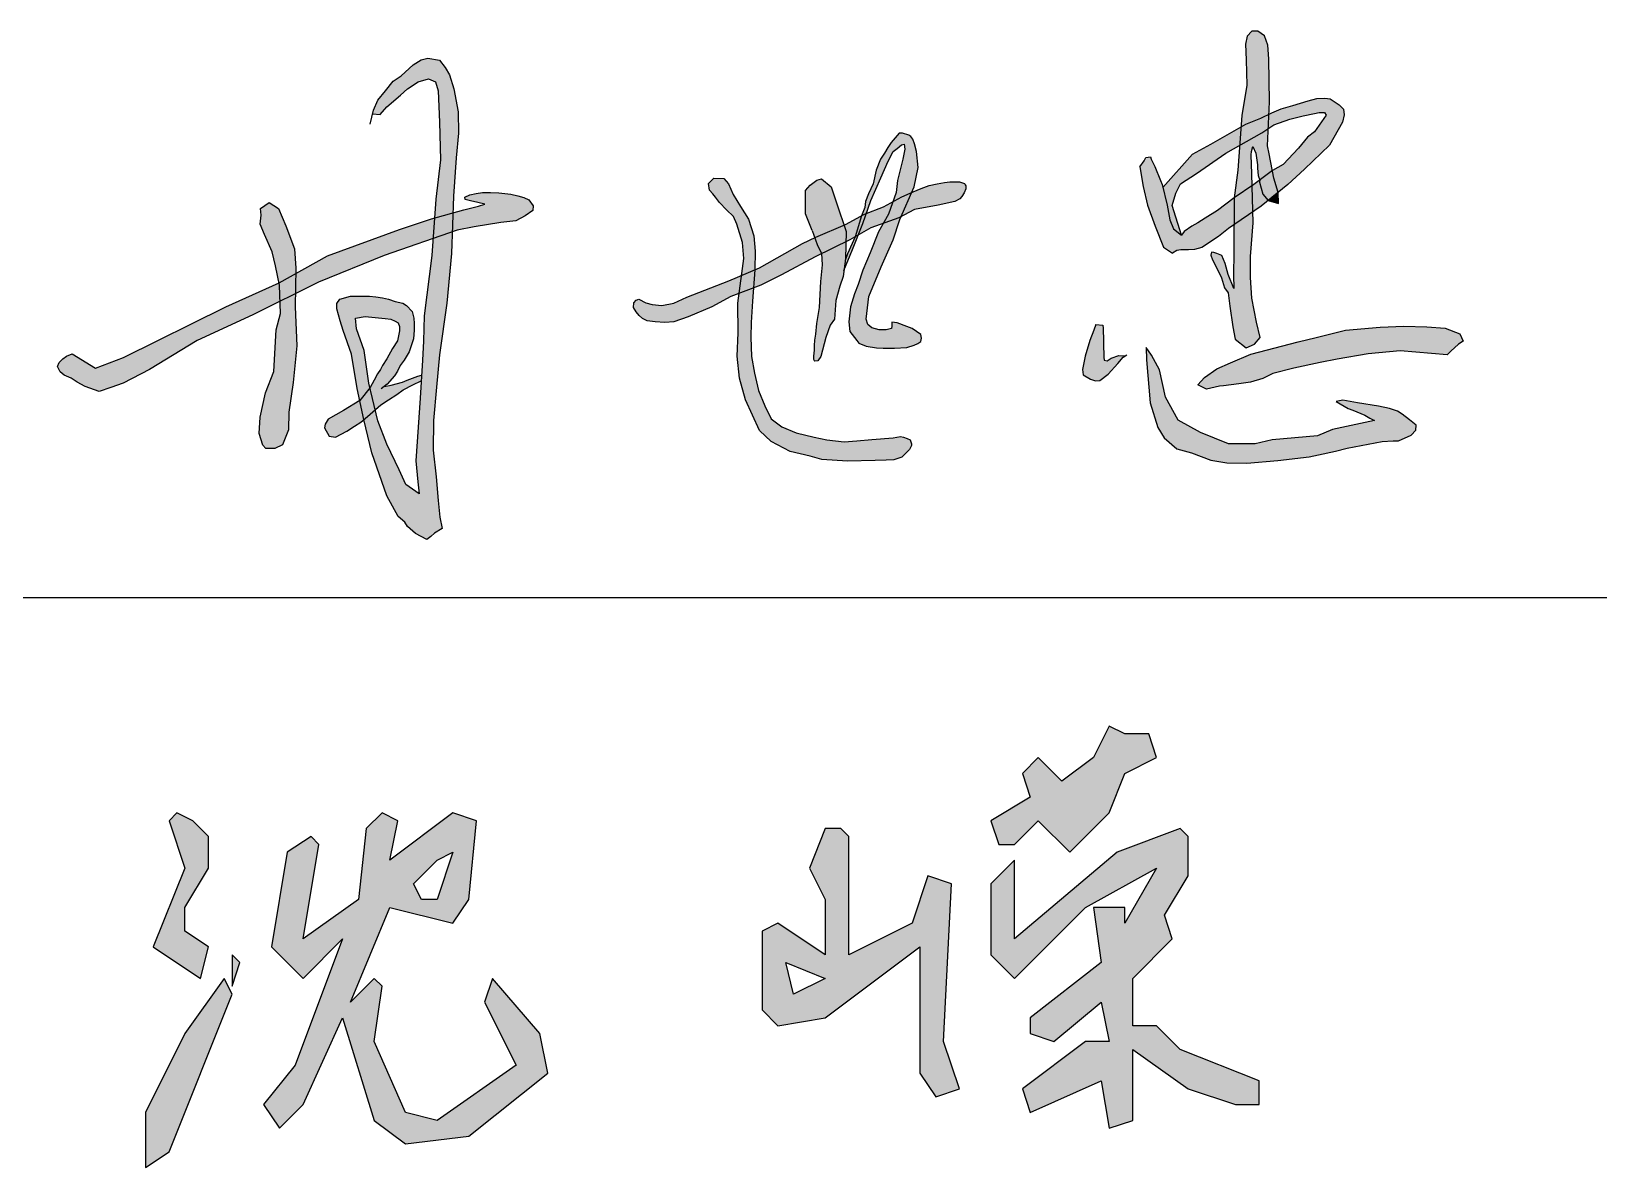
# Model space of a CAD drawing. Header units: millimetres. Extents: x 866561 to 877878, y 40199 to 44891.
# Drawn here: x 875738.91 to 875753.93, y 40248.67 to 40259.57 of the extents above; entities that cross this region are included whole.
import ezdxf

# ---------------------------------------------------------------- set-up
doc = ezdxf.new("R2010")
doc.units = ezdxf.units.MM
doc.header["$LTSCALE"] = 1000
doc.header["$MEASUREMENT"] = 0
doc.layers.add('HATCH', color=8, linetype='Continuous')

msp = doc.modelspace()

# ---------------------------------------------------------------- hatches: boundary and pattern name
at = {"linetype": 'Continuous'}
h = msp.add_hatch(color=256, dxfattribs=at)
h.paths.add_polyline_path([(875747.425, 40250.79), (875747.425, 40249.58), (875747.577, 40249.353), (875747.804, 40249.429), (875747.652, 40249.883), (875747.728, 40251.395), (875747.501, 40251.471), (875747.35, 40251.017), (875746.745, 40250.715), (875746.745, 40251.849), (875746.669, 40251.925), (875746.518, 40251.925), (875746.367, 40251.546), (875746.518, 40251.244), (875746.518, 40250.715), (875746.064, 40251.017), (875745.913, 40250.941), (875745.913, 40250.185), (875746.064, 40250.034), (875746.518, 40250.11)])
h.paths.add_polyline_path([(875746.518, 40250.488), (875746.215, 40250.336), (875746.14, 40250.639)], flags=16)
h.paths.add_polyline_path([(875749.24, 40252.076), (875749.392, 40252.454), (875749.694, 40252.605), (875749.619, 40252.832), (875749.392, 40252.832), (875749.24, 40252.908), (875749.089, 40252.605), (875748.787, 40252.378), (875748.56, 40252.605), (875748.409, 40252.454), (875748.484, 40252.227), (875748.106, 40252), (875748.182, 40251.773), (875748.333, 40251.773), (875748.56, 40252), (875748.862, 40251.698)])
h.paths.add_polyline_path([(875749.997, 40251.471), (875749.997, 40251.849), (875749.921, 40251.925), (875749.316, 40251.698), (875748.333, 40250.866), (875748.333, 40251.622), (875748.106, 40251.395), (875748.106, 40250.715), (875748.333, 40250.488), (875749.014, 40251.168), (875749.694, 40251.546), (875749.392, 40251.017), (875749.392, 40251.168), (875749.089, 40251.168), (875749.165, 40250.639), (875748.484, 40250.11), (875748.484, 40249.958), (875748.711, 40249.883), (875749.165, 40250.261), (875749.24, 40249.883), (875749.014, 40249.883), (875748.409, 40249.429), (875748.484, 40249.202), (875749.165, 40249.505), (875749.24, 40249.051), (875749.467, 40249.126), (875749.467, 40249.807), (875749.997, 40249.429), (875750.45, 40249.278), (875750.677, 40249.278), (875750.677, 40249.505), (875749.921, 40249.807), (875749.694, 40250.034), (875749.467, 40250.034), (875749.467, 40250.488), (875749.845, 40250.866), (875749.77, 40251.093)])
h = msp.add_hatch(color=256, dxfattribs=at)
h.paths.add_polyline_path([(875740.378, 40250.941), (875740.378, 40251.168), (875740.605, 40251.546), (875740.605, 40251.849), (875740.454, 40252), (875740.302, 40252.076), (875740.227, 40252), (875740.378, 40251.546), (875740.075, 40250.79), (875740.529, 40250.488), (875740.605, 40250.79)])
h.paths.add_polyline_path([(875740.907, 40250.639), (875740.832, 40250.715), (875740.832, 40250.412)])
h.paths.add_polyline_path([(875740.832, 40250.336), (875740.756, 40250.488), (875740.378, 40249.958), (875740, 40249.202), (875740, 40248.673), (875740.227, 40248.824)])
h.paths.add_polyline_path([(875742.344, 40251.168), (875742.949, 40251.017), (875743.1, 40251.244), (875743.176, 40252), (875742.949, 40252.076), (875742.344, 40251.622), (875742.42, 40252), (875742.269, 40252.076), (875742.117, 40251.925), (875742.042, 40251.244), (875741.512, 40250.866), (875741.664, 40251.773), (875741.588, 40251.849), (875741.361, 40251.698), (875741.21, 40250.79), (875741.512, 40250.488), (875741.89, 40250.866), (875741.437, 40249.656), (875741.134, 40249.278), (875741.285, 40249.051), (875741.512, 40249.278), (875741.89, 40250.11), (875742.193, 40249.126), (875742.495, 40248.9), (875743.1, 40248.975), (875743.857, 40249.58), (875743.781, 40249.958), (875743.327, 40250.488), (875743.252, 40250.261), (875743.554, 40249.656), (875742.798, 40249.126), (875742.495, 40249.202), (875742.193, 40249.883), (875742.269, 40250.412), (875742.193, 40250.488), (875741.966, 40250.261)])
h.paths.add_polyline_path([(875742.571, 40251.395), (875742.798, 40251.622), (875742.949, 40251.698), (875742.798, 40251.244), (875742.647, 40251.244)], flags=16)
at = {"layer": 'HATCH'}
for points in [[(875750.771, 40259.307), (875750.761, 40259.437), (875750.729, 40259.528), (875750.666, 40259.57), (875750.607, 40259.57), (875750.564, 40259.524), (875750.547, 40259.447), (875750.554, 40259.296), (875750.561, 40259.055), (875750.512, 40258.764), (875750.504, 40258.653), (875750.55, 40258.68), (875750.694, 40258.738), (875750.773, 40258.776), (875750.778, 40258.893)], [(875742.979, 40258.358), (875743.001, 40258.593), (875742.998, 40258.799), (875742.958, 40259.018), (875742.915, 40259.154), (875742.875, 40259.223), (875742.819, 40259.293), (875742.707, 40259.314), (875742.643, 40259.295), (875742.568, 40259.25), (875742.453, 40259.143), (875742.375, 40259.093), (875742.303, 40258.999), (875742.228, 40258.911), (875742.186, 40258.815), (875742.177, 40258.78), (875742.251, 40258.773), (875742.315, 40258.847), (875742.447, 40258.958), (875742.514, 40259.019), (875742.615, 40259.086), (875742.713, 40259.113), (875742.781, 40259.086), (875742.807, 40258.998), (875742.821, 40258.698), (875742.828, 40258.338), (875742.784, 40257.96), (875742.772, 40257.779), (875742.949, 40257.83), (875742.955, 40257.988)], [(875751.486, 40258.824), (875751.447, 40258.866), (875751.358, 40258.923), (875751.307, 40258.929), (875751.23, 40258.926), (875751.148, 40258.904), (875751.002, 40258.86), (875750.889, 40258.828), (875750.799, 40258.789), (875750.773, 40258.776), (875750.766, 40258.639), (875750.819, 40258.674), (875750.974, 40258.727), (875751.1, 40258.761), (875751.208, 40258.783), (875751.255, 40258.791), (875751.304, 40258.79), (875751.32, 40258.765), (875751.21, 40258.605), (875751.143, 40258.555), (875751.056, 40258.451), (875750.907, 40258.294), (875750.806, 40258.234), (875750.82, 40258.163), (875750.859, 40258.025), (875750.954, 40258.102), (875751.112, 40258.248), (875751.353, 40258.477), (875751.476, 40258.699), (875751.493, 40258.769)], [(875750.773, 40258.776), (875750.694, 40258.738), (875750.55, 40258.68), (875750.504, 40258.653), (875750.491, 40258.476), (875750.703, 40258.598), (875750.766, 40258.639)], [(875747.05, 40258.165), (875747.122, 40258.325), (875747.171, 40258.416), (875747.208, 40258.447), (875747.249, 40258.482), (875747.274, 40258.487), (875747.282, 40258.439), (875747.263, 40258.345), (875747.211, 40258.138), (875747.198, 40258.023), (875747.167, 40257.936), (875747.181, 40257.943), (875747.251, 40257.983), (875747.349, 40258.025), (875747.372, 40258.078), (875747.41, 40258.263), (875747.394, 40258.419), (875747.375, 40258.491), (875747.357, 40258.535), (875747.34, 40258.561), (875747.32, 40258.575), (875747.258, 40258.593), (875747.227, 40258.593), (875747.151, 40258.504), (875747.119, 40258.456), (875747.085, 40258.403), (875747.048, 40258.345), (875747.006, 40258.237), (875746.977, 40258.108), (875746.934, 40258.013), (875746.903, 40257.938), (875746.898, 40257.881), (875746.866, 40257.801), (875746.894, 40257.817), (875746.913, 40257.824), (875746.956, 40257.946)], [(875750.076, 40258.207), (875750.359, 40258.401), (875750.491, 40258.476), (875750.504, 40258.653), (875750.46, 40258.628), (875750.215, 40258.489), (875750.04, 40258.392), (875749.756, 40258.072), (875749.795, 40257.904), (875749.823, 40257.763), (875749.857, 40257.677), (875749.933, 40257.616), (875749.845, 40257.9), (875749.879, 40258.017), (875749.924, 40258.106)], [(875750.766, 40258.639), (875750.703, 40258.598), (875750.491, 40258.476), (875750.473, 40258.237), (875750.438, 40257.973), (875750.611, 40258.09), (875750.608, 40258.203), (875750.603, 40258.385), (875750.604, 40258.418), (875750.619, 40258.464), (875750.648, 40258.4), (875750.661, 40258.289), (875750.663, 40258.259), (875750.669, 40258.186), (875750.685, 40258.144), (875750.806, 40258.234), (875750.775, 40258.394), (875750.757, 40258.472)], [(875749.749, 40258.1), (875749.733, 40258.139), (875749.678, 40258.275), (875749.642, 40258.345), (875749.635, 40258.367), (875749.592, 40258.36), (875749.575, 40258.329), (875749.534, 40258.27), (875749.565, 40258.083), (875749.609, 40257.902), (875749.681, 40257.703), (875749.762, 40257.501), (875749.848, 40257.443), (875749.89, 40257.469), (875749.927, 40257.474), (875749.952, 40257.476), (875750.002, 40257.476), (875750.057, 40257.477), (875750.128, 40257.497), (875750.289, 40257.602), (875750.383, 40257.679), (875750.436, 40257.715), (875750.438, 40257.973), (875750.279, 40257.851), (875750.16, 40257.777), (875750.09, 40257.734), (875750.034, 40257.703), (875749.96, 40257.65), (875749.933, 40257.616), (875749.857, 40257.677), (875749.823, 40257.763), (875749.795, 40257.904)], [(875745.832, 40257.61), (875745.781, 40257.767), (875745.707, 40257.889), (875745.636, 40258.004), (875745.59, 40258.108), (875745.547, 40258.157), (875745.451, 40258.161), (875745.398, 40258.112), (875745.409, 40258.046), (875745.439, 40258.012), (875745.466, 40257.981), (875745.504, 40257.929), (875745.573, 40257.858), (875745.64, 40257.795), (875745.671, 40257.72), (875745.725, 40257.544), (875745.737, 40257.392), (875745.718, 40257.248), (875745.715, 40257.228), (875745.843, 40257.282), (875745.847, 40257.461)], [(875746.627, 40257.924), (875746.575, 40258.08), (875746.482, 40258.156), (875746.438, 40258.144), (875746.374, 40258.096), (875746.33, 40258.044), (875746.33, 40257.96), (875746.33, 40257.819), (875746.394, 40257.659), (875746.417, 40257.592), (875746.427, 40257.597), (875746.698, 40257.711)], [(875747.76, 40257.939), (875747.807, 40257.963), (875747.828, 40257.986), (875747.85, 40258.021), (875747.865, 40258.059), (875747.865, 40258.087), (875747.861, 40258.098), (875747.852, 40258.111), (875747.805, 40258.127), (875747.712, 40258.127), (875747.662, 40258.12), (875747.591, 40258.107), (875747.515, 40258.09), (875747.438, 40258.063), (875747.361, 40258.03), (875747.349, 40258.025), (875747.246, 40257.793), (875747.374, 40257.861), (875747.601, 40257.904)], [(875750.715, 40258.009), (875750.683, 40258.124), (875750.685, 40258.144), (875750.628, 40258.102), (875750.611, 40258.09), (875750.618, 40257.84), (875750.696, 40257.893), (875750.764, 40257.949)], [(875750.82, 40258.163), (875750.806, 40258.234), (875750.806, 40258.234), (875750.685, 40258.144), (875750.683, 40258.124), (875750.715, 40258.009), (875750.764, 40257.949), (875750.859, 40258.025)], [(875743.642, 40257.802), (875743.716, 40257.853), (875743.718, 40257.896), (875743.675, 40257.954), (875743.63, 40257.977), (875743.572, 40257.991), (875743.504, 40258.008), (875743.388, 40258.02), (875743.308, 40258.024), (875743.232, 40258.024), (875743.172, 40258.014), (875743.11, 40258.002), (875743.063, 40257.981), (875743.067, 40257.956), (875743.118, 40257.944), (875743.186, 40257.927), (875743.256, 40257.913), (875743.195, 40257.894), (875743.052, 40257.859), (875742.949, 40257.83), (875742.942, 40257.646), (875742.988, 40257.662), (875743.151, 40257.695), (875743.409, 40257.738), (875743.551, 40257.754)], [(875747.349, 40258.025), (875747.251, 40257.983), (875747.181, 40257.943), (875747.167, 40257.936), (875747.125, 40257.815), (875747.075, 40257.729), (875747.223, 40257.78), (875747.246, 40257.793)], [(875750.611, 40258.09), (875750.438, 40257.973), (875750.436, 40257.715), (875750.618, 40257.84)], [(875750.859, 40258.025), (875750.764, 40257.949), (875750.863, 40257.918)], [(875741.429, 40257.483), (875741.346, 40257.704), (875741.276, 40257.871), (875741.188, 40257.927), (875741.105, 40257.871), (875741.111, 40257.808), (875741.1, 40257.72), (875741.143, 40257.621), (875741.217, 40257.456), (875741.246, 40257.322), (875741.282, 40257.159), (875741.442, 40257.247), (875741.443, 40257.298)], [(875742.949, 40257.83), (875742.772, 40257.779), (875742.758, 40257.582), (875742.942, 40257.646)], [(875746.913, 40257.824), (875746.894, 40257.817), (875746.866, 40257.801), (875746.804, 40257.6), (875746.836, 40257.618), (875746.879, 40257.726)], [(875747.125, 40257.815), (875747.167, 40257.936), (875747.078, 40257.887), (875746.913, 40257.824), (875746.879, 40257.726), (875746.836, 40257.618), (875746.955, 40257.686), (875747.075, 40257.729)], [(875750.622, 40257.734), (875750.618, 40257.84), (875750.436, 40257.715), (875750.435, 40257.447), (875750.433, 40257.234), (875750.435, 40257.104), (875750.382, 40257.237), (875750.354, 40257.344), (875750.319, 40257.419), (875750.271, 40257.439), (875750.244, 40257.45), (875750.223, 40257.453), (875750.214, 40257.424), (875750.231, 40257.378), (875750.289, 40257.266), (875750.316, 40257.206), (875750.347, 40257.111), (875750.38, 40257.061), (875750.397, 40256.935), (875750.425, 40256.735), (875750.448, 40256.619), (875750.553, 40256.534), (875750.633, 40256.57), (875750.688, 40256.635), (875750.654, 40256.781), (875750.608, 40257.01), (875750.596, 40257.209), (875750.596, 40257.41)], [(875742.291, 40257.42), (875742.758, 40257.582), (875742.772, 40257.779), (875742.743, 40257.771), (875742.435, 40257.67), (875741.746, 40257.416), (875741.442, 40257.247), (875741.438, 40257.053), (875741.661, 40257.164)], [(875746.718, 40257.649), (875746.698, 40257.711), (875746.427, 40257.597), (875746.417, 40257.592), (875746.44, 40257.526), (875746.482, 40257.439), (875746.716, 40257.553)], [(875746.866, 40257.801), (875746.711, 40257.717), (875746.698, 40257.711), (875746.718, 40257.649), (875746.716, 40257.553), (875746.753, 40257.571), (875746.804, 40257.6)], [(875747.17, 40257.57), (875747.234, 40257.765), (875747.246, 40257.793), (875747.223, 40257.78), (875747.075, 40257.729), (875747.028, 40257.646), (875746.95, 40257.447), (875746.879, 40257.278), (875746.834, 40257.142), (875746.8, 40257.054), (875746.761, 40256.927), (875746.745, 40256.785), (875746.754, 40256.69), (875746.821, 40256.604), (875746.841, 40256.579), (875746.909, 40256.552), (875747.009, 40256.534), (875747.074, 40256.533), (875747.183, 40256.533), (875747.301, 40256.537), (875747.372, 40256.56), (875747.407, 40256.576), (875747.436, 40256.596), (875747.442, 40256.627), (875747.434, 40256.664), (875747.352, 40256.721), (875747.302, 40256.739), (875747.208, 40256.774), (875747.157, 40256.782), (875747.157, 40256.743), (875747.155, 40256.719), (875747.102, 40256.706), (875747.034, 40256.708), (875746.964, 40256.727), (875746.927, 40256.757), (875746.911, 40256.808), (875746.935, 40257.027), (875747.053, 40257.313)], [(875742.229, 40255.836), (875742.204, 40255.941), (875742.129, 40255.875), (875742.096, 40255.847), (875742.096, 40255.846), (875742.171, 40255.528), (875742.315, 40255.116), (875742.425, 40254.916), (875742.487, 40254.863), (875742.513, 40254.822), (875742.59, 40254.754), (875742.699, 40254.698), (875742.738, 40254.724), (875742.772, 40254.756), (875742.845, 40254.801), (875742.824, 40254.91), (875742.807, 40255.071), (875742.787, 40255.298), (875742.759, 40255.552), (875742.763, 40255.837), (875742.791, 40256.159), (875742.819, 40256.467), (875742.889, 40256.962), (875742.934, 40257.438), (875742.942, 40257.646), (875742.758, 40257.582), (875742.747, 40257.42), (875742.673, 40256.842), (875742.666, 40256.599), (875742.656, 40256.417), (875742.636, 40256.052), (875742.615, 40255.773), (875742.592, 40255.452), (875742.612, 40255.25), (875742.625, 40255.133), (875742.498, 40255.223), (875742.433, 40255.364), (875742.314, 40255.611)], [(875746.42, 40257.408), (875746.482, 40257.439), (875746.44, 40257.526), (875746.417, 40257.592), (875746.301, 40257.535), (875745.889, 40257.302), (875745.843, 40257.282), (875745.83, 40257.11), (875745.901, 40257.137), (875746.098, 40257.234)], [(875746.711, 40257.387), (875746.716, 40257.553), (875746.482, 40257.439), (875746.488, 40257.33), (875746.474, 40257.172), (875746.459, 40256.92), (875746.434, 40256.769), (875746.425, 40256.666), (875746.415, 40256.607), (875746.413, 40256.556), (875746.413, 40256.512), (875746.406, 40256.456), (875746.407, 40256.427), (875746.412, 40256.414), (875746.419, 40256.407), (875746.446, 40256.409), (875746.475, 40256.452), (875746.525, 40256.633), (875746.566, 40256.753), (875746.607, 40256.809), (875746.619, 40256.99), (875746.659, 40257.126), (875746.691, 40257.218)], [(875746.836, 40257.618), (875746.804, 40257.6), (875746.731, 40257.436), (875746.709, 40257.371), (875746.698, 40257.277), (875746.78, 40257.478)], [(875741.442, 40257.247), (875741.282, 40257.159), (875741.287, 40257.135), (875741.291, 40256.98), (875741.438, 40257.053)], [(875745.612, 40257.028), (875745.692, 40257.058), (875745.715, 40257.228), (875745.594, 40257.177), (875745.192, 40257.022), (875745.067, 40256.963), (875744.95, 40256.942), (875744.858, 40256.951), (875744.797, 40256.967), (875744.731, 40257), (875744.704, 40256.991), (875744.683, 40256.965), (875744.68, 40256.922), (875744.704, 40256.881), (875744.734, 40256.844), (875744.765, 40256.817), (875744.81, 40256.795), (875744.888, 40256.785), (875744.979, 40256.779), (875745.067, 40256.785), (875745.203, 40256.833), (875745.43, 40256.927)], [(875745.843, 40257.282), (875745.715, 40257.228), (875745.692, 40257.058), (875745.83, 40257.11)], [(875740.497, 40256.604), (875741.03, 40256.85), (875741.291, 40256.98), (875741.287, 40257.135), (875741.282, 40257.159), (875740.77, 40256.927), (875739.791, 40256.443), (875739.522, 40256.341), (875739.298, 40256.478), (875739.245, 40256.456), (875739.21, 40256.429), (875739.175, 40256.394), (875739.157, 40256.357), (875739.182, 40256.303), (875739.221, 40256.272), (875739.287, 40256.245), (875739.347, 40256.206), (875739.423, 40256.163), (875739.557, 40256.116), (875739.668, 40256.153), (875739.788, 40256.196), (875740.041, 40256.328)], [(875745.804, 40256.636), (875745.807, 40256.777), (875745.821, 40256.983), (875745.83, 40257.11), (875745.692, 40257.058), (875745.679, 40256.963), (875745.684, 40256.678), (875745.675, 40256.454), (875745.696, 40256.245), (875745.753, 40256.037), (875745.822, 40255.889), (875745.887, 40255.742), (875746, 40255.636), (875746.182, 40255.539), (875746.375, 40255.497), (875746.486, 40255.463), (875746.731, 40255.447), (875746.998, 40255.454), (875747.102, 40255.456), (875747.177, 40255.461), (875747.254, 40255.485), (875747.327, 40255.561), (875747.345, 40255.597), (875747.345, 40255.614), (875747.332, 40255.651), (875747.304, 40255.665), (875747.268, 40255.678), (875747.241, 40255.683), (875747.17, 40255.671), (875746.965, 40255.657), (875746.822, 40255.644), (875746.7, 40255.633), (875746.535, 40255.653), (875746.412, 40255.679), (875746.24, 40255.72), (875746.102, 40255.776), (875746, 40255.853), (875745.94, 40255.98), (875745.877, 40256.127), (875745.841, 40256.291), (875745.811, 40256.451)], [(875741.452, 40256.553), (875741.436, 40256.927), (875741.438, 40257.053), (875741.291, 40256.98), (875741.294, 40256.865), (875741.255, 40256.706), (875741.231, 40256.309), (875741.152, 40256.103), (875741.1, 40255.871), (875741.091, 40255.713), (875741.125, 40255.601), (875741.156, 40255.569), (875741.242, 40255.569), (875741.316, 40255.605), (875741.373, 40255.749), (875741.377, 40255.919), (875741.418, 40256.203)], [(875742.504, 40256.94), (875742.467, 40256.963), (875742.396, 40256.98), (875742.332, 40257), (875742.275, 40257.014), (875742.211, 40257.024), (875742.15, 40257.031), (875742.052, 40257.031), (875741.968, 40257.031), (875741.863, 40257), (875741.836, 40256.96), (875741.836, 40256.909), (875741.867, 40256.795), (875741.897, 40256.701), (875741.975, 40256.475), (875742.032, 40256.145), (875742.057, 40256.029), (875742.154, 40256.153), (875742.144, 40256.197), (875742.098, 40256.508), (875742.024, 40256.718), (875742.016, 40256.818), (875742.107, 40256.834), (875742.298, 40256.816), (875742.353, 40256.81), (875742.394, 40256.79), (875742.424, 40256.775), (875742.435, 40256.74), (875742.435, 40256.697), (875742.418, 40256.603), (875742.37, 40256.529), (875742.314, 40256.43), (875742.274, 40256.364), (875742.253, 40256.327), (875742.224, 40256.284), (875742.192, 40256.223), (875742.154, 40256.153), (875742.204, 40255.941), (875742.259, 40255.988), (875742.331, 40256.036), (875742.411, 40256.086), (875742.472, 40256.131), (875742.563, 40256.181), (875742.645, 40256.218), (875742.648, 40256.274), (875742.611, 40256.264), (875742.509, 40256.225), (875742.466, 40256.207), (875742.355, 40256.177), (875742.29, 40256.163), (875742.319, 40256.185), (875742.389, 40256.266), (875742.416, 40256.31), (875742.443, 40256.364), (875742.48, 40256.417), (875742.528, 40256.495), (875742.572, 40256.62), (875742.578, 40256.704), (875742.578, 40256.768), (875742.575, 40256.818), (875742.558, 40256.883)], [(875749.323, 40256.386), (875749.374, 40256.446), (875749.391, 40256.458), (875749.333, 40256.462), (875749.261, 40256.436), (875749.22, 40256.411), (875749.193, 40256.416), (875749.19, 40256.444), (875749.19, 40256.482), (875749.185, 40256.539), (875749.185, 40256.582), (875749.185, 40256.642), (875749.183, 40256.677), (875749.183, 40256.723), (875749.178, 40256.753), (875749.112, 40256.758), (875749.092, 40256.705), (875749.055, 40256.605), (875749.009, 40256.454), (875748.994, 40256.374), (875748.984, 40256.326), (875748.992, 40256.276), (875749.06, 40256.233), (875749.11, 40256.218), (875749.15, 40256.221), (875749.23, 40256.283)], [(875751.012, 40256.339), (875751.262, 40256.395), (875751.425, 40256.425), (875751.723, 40256.477), (875752.029, 40256.507), (875752.482, 40256.469), (875752.515, 40256.502), (875752.589, 40256.571), (875752.634, 40256.599), (875752.601, 40256.67), (875752.461, 40256.723), (875752.286, 40256.736), (875752.064, 40256.741), (875751.84, 40256.733), (875751.506, 40256.703), (875751.224, 40256.634), (875751.051, 40256.591), (875750.6, 40256.473), (875750.404, 40256.39), (875750.272, 40256.334), (875750.154, 40256.25), (875750.091, 40256.179), (875750.175, 40256.138), (875750.297, 40256.166), (875750.338, 40256.169), (875750.483, 40256.189), (875750.595, 40256.207), (875750.715, 40256.242), (875750.811, 40256.288)], [(875749.722, 40256.323), (875749.645, 40256.463), (875749.595, 40256.537), (875749.597, 40256.419), (875749.632, 40256.006), (875749.708, 40255.771), (875749.768, 40255.673), (875749.889, 40255.567), (875750.029, 40255.527), (875750.215, 40255.458), (875750.37, 40255.432), (875750.559, 40255.43), (875750.856, 40255.454), (875751.157, 40255.489), (875751.246, 40255.509), (875751.409, 40255.543), (875751.522, 40255.573), (875751.857, 40255.636), (875751.964, 40255.644), (875752.014, 40255.644), (875752.135, 40255.696), (875752.182, 40255.745), (875752.184, 40255.793), (875752.121, 40255.843), (875752.051, 40255.898), (875752.004, 40255.926), (875751.928, 40255.952), (875751.821, 40255.974), (875751.621, 40256.007), (875751.479, 40256.033), (875751.418, 40256.019), (875751.533, 40255.954), (875751.577, 40255.936), (875751.69, 40255.89), (875751.738, 40255.86), (875751.783, 40255.837), (875751.383, 40255.751), (875751.237, 40255.691), (875750.802, 40255.652), (875750.64, 40255.613), (875750.384, 40255.613), (875750.115, 40255.723), (875749.902, 40255.842), (875749.78, 40256.063)], [(875742.096, 40255.847), (875742.057, 40256.029), (875741.9, 40255.934), (875741.753, 40255.849), (875741.724, 40255.804), (875741.716, 40255.767), (875741.761, 40255.688), (875741.822, 40255.678), (875741.931, 40255.736), (875742.005, 40255.782), (875742.066, 40255.821)], [(875742.154, 40256.153), (875742.057, 40256.029), (875742.096, 40255.847), (875742.129, 40255.875), (875742.204, 40255.941)]]:
    msp.add_hatch(color=256, dxfattribs=at).paths.add_polyline_path(points)

# ---------------------------------------------------------------- linework, layer by layer
msp.add_line((875721.262, 40254.139), (875776.262, 40254.139))
for points in [[(875750.683, 40258.124), (875750.715, 40258.009), (875750.764, 40257.949), (875750.863, 40257.918), (875750.859, 40258.025), (875750.82, 40258.163), (875750.775, 40258.394), (875750.757, 40258.472), (875750.778, 40258.893), (875750.771, 40259.307), (875750.761, 40259.437), (875750.729, 40259.528), (875750.666, 40259.57), (875750.607, 40259.57), (875750.564, 40259.524), (875750.547, 40259.447), (875750.554, 40259.296), (875750.561, 40259.055), (875750.512, 40258.764), (875750.473, 40258.237), (875750.438, 40257.973), (875750.435, 40257.447), (875750.433, 40257.234), (875750.435, 40257.104), (875750.382, 40257.237), (875750.354, 40257.344), (875750.319, 40257.419)], [(875742.154, 40258.681), (875742.186, 40258.815), (875742.228, 40258.911), (875742.303, 40258.999), (875742.375, 40259.093), (875742.453, 40259.143), (875742.568, 40259.25), (875742.643, 40259.295), (875742.707, 40259.314), (875742.819, 40259.293), (875742.875, 40259.223), (875742.915, 40259.154), (875742.958, 40259.018), (875742.998, 40258.799), (875743.001, 40258.593), (875742.979, 40258.358), (875742.955, 40257.988), (875742.934, 40257.438), (875742.889, 40256.962), (875742.819, 40256.467), (875742.791, 40256.159), (875742.763, 40255.837), (875742.759, 40255.552), (875742.787, 40255.298), (875742.807, 40255.071), (875742.824, 40254.91), (875742.845, 40254.801), (875742.772, 40254.756), (875742.738, 40254.724), (875742.699, 40254.698), (875742.59, 40254.754), (875742.513, 40254.822), (875742.487, 40254.863), (875742.425, 40254.916), (875742.315, 40255.116), (875742.171, 40255.528), (875742.096, 40255.846), (875742.032, 40256.145), (875741.975, 40256.475), (875741.897, 40256.701), (875741.867, 40256.795), (875741.836, 40256.909), (875741.836, 40256.96), (875741.863, 40257), (875741.863, 40257), (875741.968, 40257.031), (875742.052, 40257.031), (875742.052, 40257.031), (875742.15, 40257.031), (875742.211, 40257.024), (875742.275, 40257.014), (875742.332, 40257), (875742.396, 40256.98), (875742.467, 40256.963), (875742.504, 40256.94), (875742.558, 40256.883), (875742.575, 40256.818), (875742.578, 40256.768), (875742.578, 40256.704), (875742.572, 40256.62), (875742.528, 40256.495), (875742.48, 40256.417), (875742.443, 40256.364), (875742.416, 40256.31), (875742.389, 40256.266), (875742.389, 40256.266), (875742.319, 40256.185), (875742.261, 40256.141)], [(875742.177, 40258.78), (875742.251, 40258.773), (875742.251, 40258.773), (875742.315, 40258.847), (875742.447, 40258.958), (875742.514, 40259.019), (875742.615, 40259.086), (875742.713, 40259.113), (875742.713, 40259.113), (875742.781, 40259.086), (875742.807, 40258.998), (875742.821, 40258.698), (875742.828, 40258.338), (875742.784, 40257.96), (875742.747, 40257.42), (875742.673, 40256.842), (875742.666, 40256.599), (875742.656, 40256.417), (875742.636, 40256.052), (875742.615, 40255.773), (875742.592, 40255.452), (875742.612, 40255.25), (875742.625, 40255.133), (875742.625, 40255.133), (875742.498, 40255.223), (875742.433, 40255.364), (875742.314, 40255.611), (875742.229, 40255.836), (875742.144, 40256.197), (875742.098, 40256.508), (875742.024, 40256.718), (875742.016, 40256.818), (875742.016, 40256.818), (875742.107, 40256.834), (875742.298, 40256.816), (875742.298, 40256.816), (875742.353, 40256.81), (875742.394, 40256.79), (875742.424, 40256.775), (875742.435, 40256.74), (875742.435, 40256.697), (875742.418, 40256.603), (875742.37, 40256.529), (875742.314, 40256.43), (875742.274, 40256.364), (875742.253, 40256.327), (875742.224, 40256.284), (875742.192, 40256.223), (875742.154, 40256.153), (875742.057, 40256.029), (875741.9, 40255.934), (875741.753, 40255.849), (875741.724, 40255.804), (875741.716, 40255.767), (875741.761, 40255.688), (875741.822, 40255.678), (875741.931, 40255.736), (875742.005, 40255.782), (875742.066, 40255.821), (875742.129, 40255.875), (875742.259, 40255.988), (875742.331, 40256.036), (875742.411, 40256.086), (875742.472, 40256.131), (875742.563, 40256.181), (875742.645, 40256.218)], [(875749.756, 40258.072), (875750.04, 40258.392), (875750.215, 40258.489), (875750.46, 40258.628), (875750.55, 40258.68), (875750.694, 40258.738), (875750.799, 40258.789), (875750.889, 40258.828), (875751.002, 40258.86), (875751.148, 40258.904), (875751.23, 40258.926), (875751.307, 40258.929), (875751.358, 40258.923), (875751.447, 40258.866), (875751.486, 40258.824), (875751.493, 40258.769), (875751.476, 40258.699), (875751.353, 40258.477), (875751.112, 40258.248), (875750.954, 40258.102), (875750.696, 40257.893), (875750.383, 40257.679), (875750.289, 40257.602), (875750.128, 40257.497), (875750.057, 40257.477), (875750.002, 40257.476), (875749.952, 40257.476), (875749.927, 40257.474), (875749.89, 40257.469), (875749.848, 40257.443)], [(875749.534, 40258.27), (875749.575, 40258.329), (875749.592, 40258.36), (875749.592, 40258.36), (875749.635, 40258.367), (875749.642, 40258.345), (875749.678, 40258.275), (875749.733, 40258.139), (875749.749, 40258.1), (875749.795, 40257.904), (875749.823, 40257.763), (875749.857, 40257.677), (875749.933, 40257.616), (875749.845, 40257.9), (875749.879, 40258.017), (875749.924, 40258.106), (875750.076, 40258.207), (875750.359, 40258.401), (875750.703, 40258.598), (875750.819, 40258.674), (875750.974, 40258.727), (875751.1, 40258.761), (875751.208, 40258.783), (875751.255, 40258.791), (875751.304, 40258.79), (875751.32, 40258.765), (875751.21, 40258.605), (875751.143, 40258.555), (875751.056, 40258.451), (875750.907, 40258.294), (875750.806, 40258.234), (875750.628, 40258.102), (875750.438, 40257.973), (875750.279, 40257.851), (875750.16, 40257.777), (875750.09, 40257.734), (875750.034, 40257.703), (875749.96, 40257.65), (875749.933, 40257.616)], [(875746.698, 40257.277), (875746.78, 40257.478), (875746.879, 40257.726), (875746.956, 40257.946), (875747.05, 40258.165), (875747.122, 40258.325), (875747.171, 40258.416), (875747.208, 40258.447), (875747.249, 40258.482), (875747.274, 40258.487), (875747.282, 40258.439), (875747.263, 40258.345), (875747.211, 40258.138), (875747.198, 40258.023), (875747.125, 40257.815), (875747.028, 40257.646), (875746.95, 40257.447), (875746.879, 40257.278), (875746.834, 40257.142), (875746.8, 40257.054), (875746.761, 40256.927), (875746.745, 40256.785), (875746.754, 40256.69), (875746.821, 40256.604), (875746.841, 40256.579), (875746.909, 40256.552), (875747.009, 40256.534), (875747.074, 40256.533), (875747.183, 40256.533), (875747.301, 40256.537), (875747.372, 40256.56), (875747.407, 40256.576), (875747.436, 40256.596), (875747.442, 40256.627), (875747.434, 40256.664), (875747.352, 40256.721), (875747.302, 40256.739), (875747.208, 40256.774), (875747.157, 40256.782), (875747.157, 40256.743), (875747.155, 40256.719), (875747.102, 40256.706), (875747.034, 40256.708), (875746.964, 40256.727), (875746.927, 40256.757), (875746.911, 40256.808), (875746.935, 40257.027), (875747.053, 40257.313), (875747.17, 40257.57), (875747.234, 40257.765), (875747.372, 40258.078), (875747.41, 40258.263), (875747.394, 40258.419), (875747.375, 40258.491), (875747.357, 40258.535), (875747.34, 40258.561), (875747.32, 40258.575), (875747.258, 40258.593), (875747.227, 40258.593), (875747.151, 40258.504), (875747.119, 40258.456), (875747.085, 40258.403), (875747.048, 40258.345), (875747.006, 40258.237), (875746.977, 40258.108), (875746.934, 40258.013), (875746.903, 40257.938), (875746.898, 40257.881)], [(875750.319, 40257.419), (875750.271, 40257.439), (875750.244, 40257.45), (875750.223, 40257.453), (875750.214, 40257.424), (875750.231, 40257.378), (875750.289, 40257.266), (875750.316, 40257.206), (875750.347, 40257.111), (875750.38, 40257.061), (875750.397, 40256.935), (875750.425, 40256.735), (875750.448, 40256.619), (875750.553, 40256.534), (875750.633, 40256.57), (875750.688, 40256.635), (875750.688, 40256.635), (875750.654, 40256.781), (875750.608, 40257.01), (875750.596, 40257.209), (875750.596, 40257.41), (875750.622, 40257.734), (875750.608, 40258.203), (875750.603, 40258.385), (875750.604, 40258.418), (875750.619, 40258.464), (875750.619, 40258.464), (875750.648, 40258.4), (875750.661, 40258.289), (875750.663, 40258.259), (875750.669, 40258.186), (875750.685, 40258.144), (875750.683, 40258.124)], [(875749.534, 40258.27), (875749.565, 40258.083), (875749.609, 40257.902), (875749.681, 40257.703), (875749.762, 40257.501), (875749.848, 40257.443)], [(875744.731, 40257), (875744.797, 40256.967), (875744.858, 40256.951), (875744.95, 40256.942), (875745.067, 40256.963), (875745.192, 40257.022), (875745.594, 40257.177), (875745.889, 40257.302), (875746.301, 40257.535), (875746.427, 40257.597), (875746.711, 40257.717), (875746.894, 40257.817), (875747.078, 40257.887), (875747.181, 40257.943), (875747.251, 40257.983), (875747.361, 40258.03), (875747.438, 40258.063), (875747.515, 40258.09), (875747.591, 40258.107), (875747.662, 40258.12), (875747.712, 40258.127), (875747.805, 40258.127), (875747.805, 40258.127), (875747.852, 40258.111)], [(875745.409, 40258.046), (875745.398, 40258.112), (875745.451, 40258.161), (875745.547, 40258.157), (875745.59, 40258.108), (875745.636, 40258.004), (875745.707, 40257.889), (875745.781, 40257.767), (875745.832, 40257.61), (875745.847, 40257.461), (875745.843, 40257.282), (875745.821, 40256.983), (875745.807, 40256.777), (875745.804, 40256.636), (875745.811, 40256.451), (875745.841, 40256.291), (875745.877, 40256.127), (875745.94, 40255.98), (875746, 40255.853), (875746.102, 40255.776), (875746.24, 40255.72), (875746.412, 40255.679), (875746.535, 40255.653), (875746.7, 40255.633), (875746.822, 40255.644), (875746.965, 40255.657), (875747.17, 40255.671), (875747.241, 40255.683), (875747.268, 40255.678), (875747.304, 40255.665), (875747.332, 40255.651), (875747.345, 40255.614), (875747.345, 40255.597), (875747.327, 40255.561), (875747.254, 40255.485), (875747.177, 40255.461), (875747.102, 40255.456), (875746.998, 40255.454), (875746.731, 40255.447), (875746.486, 40255.463), (875746.375, 40255.497), (875746.182, 40255.539), (875746, 40255.636), (875745.887, 40255.742), (875745.822, 40255.889), (875745.753, 40256.037), (875745.696, 40256.245), (875745.675, 40256.454), (875745.684, 40256.678), (875745.679, 40256.963), (875745.718, 40257.248), (875745.737, 40257.392), (875745.725, 40257.544), (875745.671, 40257.72), (875745.64, 40257.795), (875745.573, 40257.858), (875745.504, 40257.929), (875745.466, 40257.981), (875745.439, 40258.012), (875745.409, 40258.046)], [(875746.394, 40257.659), (875746.33, 40257.819), (875746.33, 40257.96), (875746.33, 40258.044), (875746.374, 40258.096), (875746.438, 40258.144), (875746.482, 40258.156), (875746.575, 40258.08), (875746.627, 40257.924), (875746.718, 40257.649), (875746.711, 40257.387), (875746.691, 40257.218), (875746.659, 40257.126), (875746.619, 40256.99), (875746.607, 40256.809), (875746.566, 40256.753), (875746.525, 40256.633), (875746.475, 40256.452), (875746.446, 40256.409), (875746.419, 40256.407)], [(875739.298, 40256.478), (875739.522, 40256.341), (875739.791, 40256.443), (875740.77, 40256.927), (875741.282, 40257.159), (875741.746, 40257.416), (875742.435, 40257.67), (875742.743, 40257.771), (875743.052, 40257.859), (875743.195, 40257.894), (875743.256, 40257.913), (875743.186, 40257.927), (875743.118, 40257.944), (875743.067, 40257.956), (875743.067, 40257.956), (875743.063, 40257.981), (875743.11, 40258.002), (875743.172, 40258.014), (875743.232, 40258.024), (875743.308, 40258.024), (875743.388, 40258.02), (875743.504, 40258.008), (875743.572, 40257.991), (875743.63, 40257.977), (875743.675, 40257.954), (875743.718, 40257.896), (875743.716, 40257.853), (875743.642, 40257.802), (875743.551, 40257.754), (875743.409, 40257.738), (875743.151, 40257.695), (875742.988, 40257.662), (875742.291, 40257.42), (875741.661, 40257.164), (875741.03, 40256.85), (875740.497, 40256.604), (875740.041, 40256.328), (875739.788, 40256.196), (875739.668, 40256.153), (875739.557, 40256.116), (875739.423, 40256.163), (875739.347, 40256.206), (875739.287, 40256.245), (875739.221, 40256.272), (875739.182, 40256.303), (875739.157, 40256.357), (875739.175, 40256.394), (875739.21, 40256.429), (875739.245, 40256.456), (875739.298, 40256.478)], [(875747.852, 40258.111), (875747.861, 40258.098), (875747.865, 40258.087), (875747.865, 40258.059), (875747.85, 40258.021), (875747.828, 40257.986), (875747.807, 40257.963), (875747.76, 40257.939), (875747.601, 40257.904), (875747.374, 40257.861), (875747.223, 40257.78), (875746.955, 40257.686), (875746.753, 40257.571), (875746.42, 40257.408), (875746.098, 40257.234), (875745.901, 40257.137), (875745.612, 40257.028), (875745.43, 40256.927), (875745.203, 40256.833), (875745.067, 40256.785), (875744.979, 40256.779), (875744.888, 40256.785), (875744.81, 40256.795), (875744.765, 40256.817), (875744.734, 40256.844), (875744.704, 40256.881), (875744.68, 40256.922), (875744.683, 40256.965), (875744.704, 40256.991), (875744.731, 40257)], [(875741.105, 40257.871), (875741.188, 40257.927), (875741.276, 40257.871), (875741.346, 40257.704), (875741.429, 40257.483), (875741.443, 40257.298), (875741.436, 40256.927), (875741.452, 40256.553), (875741.418, 40256.203), (875741.377, 40255.919), (875741.373, 40255.749), (875741.316, 40255.605), (875741.242, 40255.569), (875741.156, 40255.569), (875741.125, 40255.601), (875741.091, 40255.713), (875741.1, 40255.871), (875741.152, 40256.103), (875741.231, 40256.309), (875741.255, 40256.706), (875741.294, 40256.865), (875741.287, 40257.135), (875741.246, 40257.322), (875741.217, 40257.456), (875741.143, 40257.621), (875741.1, 40257.72), (875741.111, 40257.808), (875741.105, 40257.871)], [(875746.898, 40257.881), (875746.866, 40257.801), (875746.804, 40257.6), (875746.731, 40257.436), (875746.709, 40257.371)], [(875746.394, 40257.659), (875746.44, 40257.526), (875746.482, 40257.439), (875746.488, 40257.33), (875746.474, 40257.172), (875746.459, 40256.92), (875746.434, 40256.769), (875746.425, 40256.666), (875746.415, 40256.607), (875746.413, 40256.556), (875746.413, 40256.512), (875746.406, 40256.456), (875746.407, 40256.427)], [(875749.112, 40256.758), (875749.092, 40256.705), (875749.055, 40256.605), (875749.009, 40256.454), (875748.994, 40256.374), (875748.984, 40256.326), (875748.992, 40256.276), (875748.992, 40256.276), (875749.06, 40256.233), (875749.11, 40256.218), (875749.15, 40256.221), (875749.23, 40256.283), (875749.323, 40256.386), (875749.374, 40256.446), (875749.409, 40256.469)], [(875749.112, 40256.758), (875749.178, 40256.753), (875749.183, 40256.723), (875749.183, 40256.677), (875749.185, 40256.642), (875749.185, 40256.582), (875749.185, 40256.539), (875749.19, 40256.482), (875749.19, 40256.444), (875749.193, 40256.416), (875749.193, 40256.416), (875749.22, 40256.411), (875749.261, 40256.436), (875749.333, 40256.462), (875749.333, 40256.462), (875749.391, 40256.458)], [(875750.154, 40256.25), (875750.272, 40256.334), (875750.404, 40256.39), (875750.6, 40256.473), (875751.051, 40256.591), (875751.224, 40256.634), (875751.506, 40256.703), (875751.84, 40256.733), (875752.064, 40256.741), (875752.286, 40256.736), (875752.461, 40256.723), (875752.601, 40256.67), (875752.601, 40256.67), (875752.634, 40256.599), (875752.589, 40256.571), (875752.515, 40256.502), (875752.482, 40256.469), (875752.482, 40256.469), (875752.029, 40256.507), (875751.723, 40256.477), (875751.425, 40256.425), (875751.262, 40256.395), (875751.012, 40256.339), (875750.811, 40256.288), (875750.715, 40256.242), (875750.595, 40256.207), (875750.483, 40256.189), (875750.338, 40256.169), (875750.297, 40256.166), (875750.175, 40256.138), (875750.091, 40256.179), (875750.154, 40256.25), (875750.154, 40256.25)], [(875749.595, 40256.537), (875749.597, 40256.419), (875749.632, 40256.006), (875749.708, 40255.771), (875749.768, 40255.673), (875749.889, 40255.567), (875750.029, 40255.527), (875750.215, 40255.458), (875750.37, 40255.432), (875750.559, 40255.43), (875750.856, 40255.454), (875751.157, 40255.489), (875751.246, 40255.509), (875751.409, 40255.543), (875751.522, 40255.573), (875751.857, 40255.636), (875751.964, 40255.644), (875752.014, 40255.644), (875752.135, 40255.696), (875752.182, 40255.745), (875752.184, 40255.793), (875752.121, 40255.843), (875752.051, 40255.898), (875752.004, 40255.926), (875751.928, 40255.952), (875751.821, 40255.974), (875751.621, 40256.007), (875751.479, 40256.033), (875751.418, 40256.019), (875751.418, 40256.019), (875751.418, 40256.019), (875751.533, 40255.954), (875751.577, 40255.936), (875751.69, 40255.89), (875751.738, 40255.86), (875751.783, 40255.837), (875751.383, 40255.751), (875751.237, 40255.691), (875750.802, 40255.652), (875750.64, 40255.613), (875750.384, 40255.613), (875750.115, 40255.723), (875749.902, 40255.842), (875749.78, 40256.063), (875749.722, 40256.323), (875749.645, 40256.463), (875749.595, 40256.537)], [(875746.407, 40256.427), (875746.412, 40256.414), (875746.419, 40256.407)], [(875742.29, 40256.163), (875742.29, 40256.163), (875742.355, 40256.177), (875742.466, 40256.207), (875742.509, 40256.225), (875742.611, 40256.264), (875742.648, 40256.274)]]:
    msp.add_lwpolyline(points)
at = {"linetype": 'Continuous', "elevation": 2318108.623}
for points in [[(875749.392, 40252.832), (875749.24, 40252.908), (875749.089, 40252.605), (875748.787, 40252.378), (875748.56, 40252.605), (875748.409, 40252.454), (875748.484, 40252.227), (875748.106, 40252), (875748.182, 40251.773), (875748.333, 40251.773), (875748.56, 40252), (875748.862, 40251.698), (875749.24, 40252.076), (875749.392, 40252.454), (875749.694, 40252.605), (875749.619, 40252.832), (875749.392, 40252.832)], [(875740.454, 40252), (875740.302, 40252.076), (875740.227, 40252), (875740.378, 40251.546), (875740.075, 40250.79), (875740.529, 40250.488), (875740.605, 40250.79), (875740.378, 40250.941), (875740.378, 40251.168), (875740.605, 40251.546), (875740.605, 40251.849), (875740.454, 40252)], [(875742.42, 40252), (875742.269, 40252.076), (875742.117, 40251.925), (875742.042, 40251.244), (875741.512, 40250.866), (875741.664, 40251.773), (875741.588, 40251.849), (875741.361, 40251.698), (875741.21, 40250.79), (875741.512, 40250.488), (875741.89, 40250.866), (875741.437, 40249.656), (875741.134, 40249.278), (875741.285, 40249.051), (875741.512, 40249.278), (875741.89, 40250.11), (875742.193, 40249.126), (875742.495, 40248.9), (875743.1, 40248.975), (875743.857, 40249.58), (875743.781, 40249.958), (875743.327, 40250.488), (875743.252, 40250.261), (875743.554, 40249.656), (875742.798, 40249.126), (875742.495, 40249.202), (875742.193, 40249.883), (875742.269, 40250.412), (875742.193, 40250.488), (875741.966, 40250.261), (875742.344, 40251.168), (875742.949, 40251.017), (875743.1, 40251.244), (875743.176, 40252), (875742.949, 40252.076), (875742.344, 40251.622), (875742.42, 40252)], [(875746.745, 40251.849), (875746.669, 40251.925), (875746.518, 40251.925), (875746.367, 40251.546), (875746.518, 40251.244), (875746.518, 40250.715), (875746.064, 40251.017), (875745.913, 40250.941), (875745.913, 40250.185), (875746.064, 40250.034), (875746.518, 40250.11), (875747.425, 40250.79), (875747.425, 40249.58), (875747.577, 40249.353), (875747.804, 40249.429), (875747.652, 40249.883), (875747.728, 40251.395), (875747.501, 40251.471), (875747.35, 40251.017), (875746.745, 40250.715), (875746.745, 40251.849)], [(875749.997, 40251.849), (875749.921, 40251.925), (875749.316, 40251.698), (875748.333, 40250.866), (875748.333, 40251.622), (875748.106, 40251.395), (875748.106, 40250.715), (875748.333, 40250.488), (875749.014, 40251.168), (875749.694, 40251.546), (875749.392, 40251.017), (875749.392, 40251.168), (875749.089, 40251.168), (875749.165, 40250.639), (875748.484, 40250.11), (875748.484, 40249.958), (875748.711, 40249.883), (875749.165, 40250.261), (875749.24, 40249.883), (875749.014, 40249.883), (875748.409, 40249.429), (875748.484, 40249.202), (875749.165, 40249.505), (875749.24, 40249.051), (875749.467, 40249.126), (875749.467, 40249.807), (875749.997, 40249.429), (875750.45, 40249.278), (875750.677, 40249.278), (875750.677, 40249.505), (875749.921, 40249.807), (875749.694, 40250.034), (875749.467, 40250.034), (875749.467, 40250.488), (875749.845, 40250.866), (875749.77, 40251.093), (875749.997, 40251.471), (875749.997, 40251.849)], [(875742.798, 40251.622), (875742.949, 40251.698), (875742.798, 40251.244), (875742.647, 40251.244), (875742.571, 40251.395), (875742.798, 40251.622)], [(875740.907, 40250.639), (875740.832, 40250.715), (875740.832, 40250.412), (875740.907, 40250.639)], [(875746.14, 40250.639), (875746.518, 40250.488), (875746.215, 40250.336), (875746.14, 40250.639)], [(875740.832, 40250.336), (875740.756, 40250.488), (875740.378, 40249.958), (875740, 40249.202), (875740, 40248.673), (875740.227, 40248.824), (875740.832, 40250.336)]]:
    msp.add_lwpolyline(points, dxfattribs=at)

doc.saveas('drawing.dxf')
